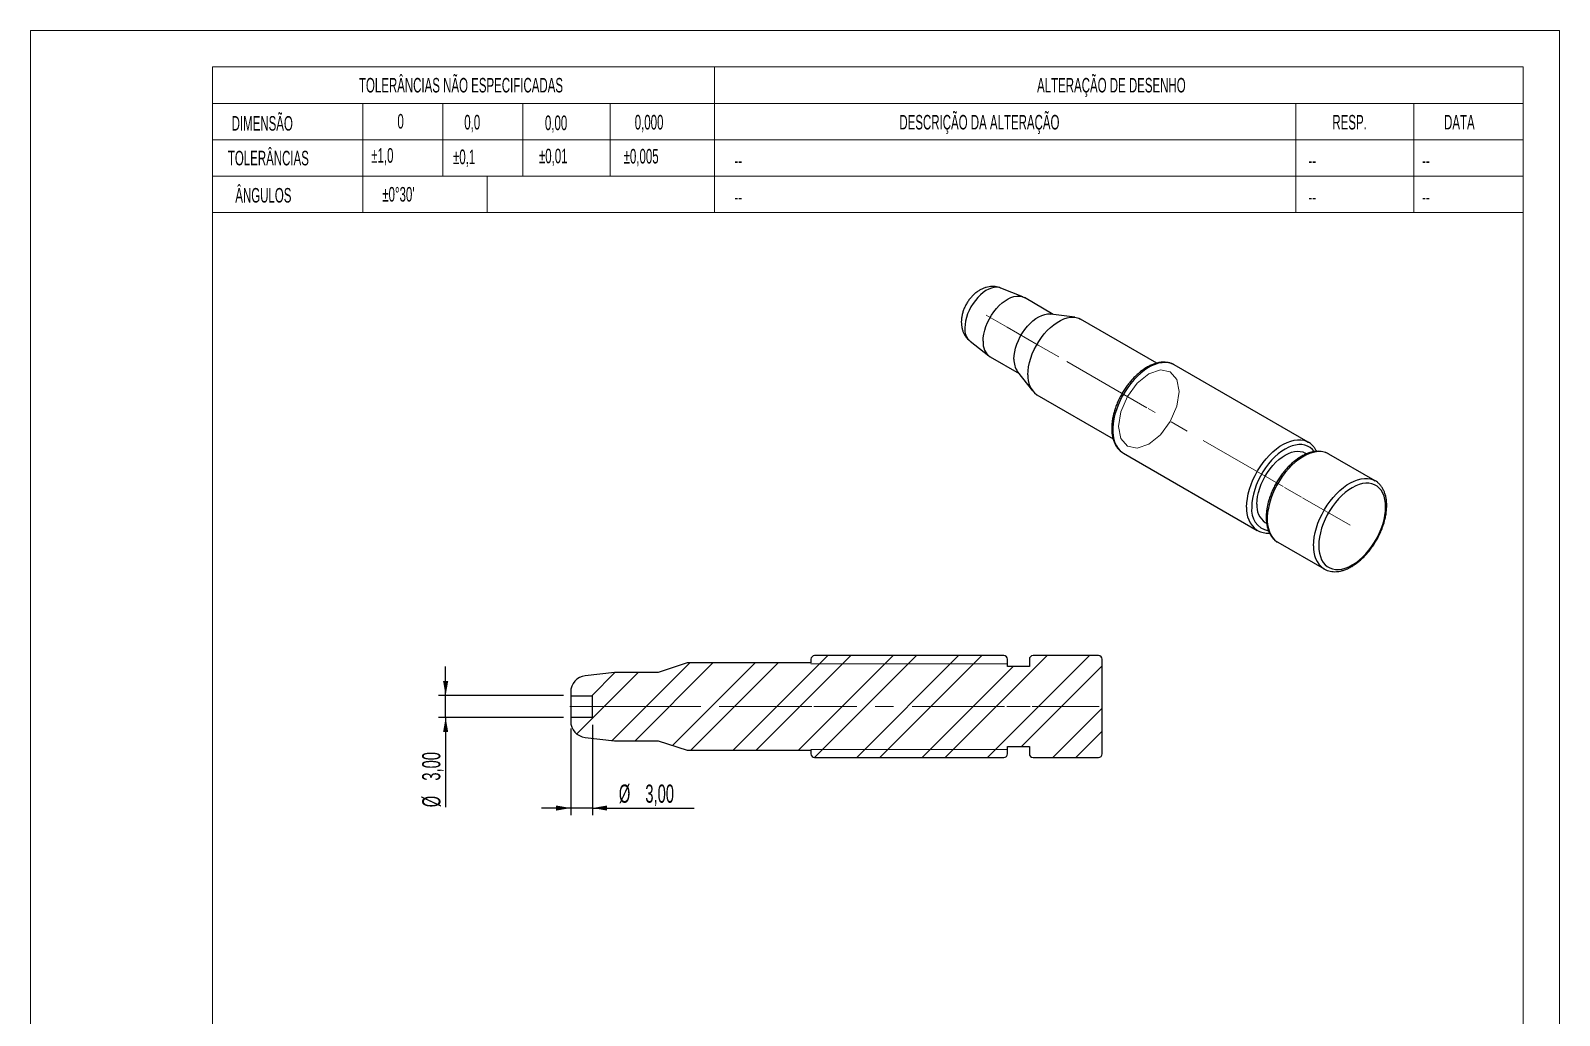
# Model space of a CAD drawing. Header units: millimetres. Extents: x 0 to 210, y 0 to 297.
# Drawn here: x 0 to 210, y 162 to 297.4 of the extents above; entities that cross this region are included whole.
import ezdxf

# ---------------------------------------------------------------- set-up
doc = ezdxf.new("R2010")
doc.units = ezdxf.units.MM
doc.linetypes.add('CENTERX2', pattern=[20.32, 12.7, -2.54, 2.54, -2.54])
doc.layers.add('COTAS', color=7, linetype='Continuous')
doc.styles.add('SLDTEXTSTYLE1', font='TXT', dxfattribs={"width": 0.589474})
doc.styles.add('SLDTEXTSTYLE5', font='TXT', dxfattribs={"width": 0.605})
doc.dimstyles.new('SLDDIMSTYLE2', dxfattribs={"dimtxt": 2.5, "dimasz": 2, "dimexe": 0, "dimexo": 0.0625, "dimtad": 1, "dimrnd": 1e-09, "dimzin": 12, "dimdsep": 46, "dimtxsty": 'SLDTEXTSTYLE5', "dimsah": 1, "dimcen": 0.09, "dimadec": 0, "dimazin": 3, "dimtfac": 1, "dimtdec": 3, "dimtmove": 0, "dimatfit": 0, "dimfxl": 0, "dimfrac": 2, "dimtolj": 1, "dimtzin": 12, "dimarcsym": 0})

# ---------------------------------------------------------------- blocks, each defined once
blk = doc.blocks.new('Bloco2')
at = {"color": 7, "linetype": 'Continuous', "lineweight": 18}
for p, q in [((210.04, 297.06), (0.04, 297.06)), ((0.04, 297.06), (0.04, 0.06)), ((210.04, 0.06), (210.04, 297.06)), ((205.04, 292.06), (25.04, 292.06)), ((25.04, 292.06), (25.04, 5.06)), ((205.04, 5.06), (205.04, 292.06))]:
    blk.add_line(p, q, dxfattribs=at)
blk = doc.blocks.new('_D_15')
at = {"layer": 'COTAS'}
for p, q in [((57.02, 205.98), (57.02, 209.98)), ((73.2, 205.98), (56.02, 205.98)), ((57.02, 202.98), (57.02, 205.98)), ((73.2, 202.98), (56.02, 202.98)), ((57.02, 202.98), (57.02, 190.65))]:
    blk.add_line(p, q, dxfattribs=at)
for points in [[(57.02, 205.98), (57.37, 207.98), (56.67, 207.98)], [(57.02, 202.98), (56.67, 200.98), (57.37, 200.98)]]:
    blk.add_solid(points, dxfattribs=at)
at = {"layer": 'COTAS', "char_height": 2.5, "attachment_point": 1, "rotation": 90, "style": 'SLDTEXTSTYLE5'}
for s, insert in [('3,00', (53.79, 194.3)), ('%%c', (53.8, 190.65))]:
    blk.add_mtext(s, dxfattribs=dict(at, insert=insert))
blk = doc.blocks.new('_D_16')
at = {"layer": 'COTAS'}
for p, q in [((77.2, 201.98), (77.2, 189.54)), ((74.2, 201.48), (74.2, 189.54)), ((74.2, 190.54), (70.2, 190.54)), ((77.2, 190.54), (74.2, 190.54)), ((77.2, 190.54), (91.14, 190.54))]:
    blk.add_line(p, q, dxfattribs=at)
for points in [[(74.2, 190.54), (72.2, 190.89), (72.2, 190.19)], [(77.2, 190.54), (79.2, 190.19), (79.2, 190.89)]]:
    blk.add_solid(points, dxfattribs=at)
at = {"layer": 'COTAS', "char_height": 2.5, "attachment_point": 1, "style": 'SLDTEXTSTYLE5'}
for s, insert in [('%%c', (80.81, 193.77)), ('3,00', (84.45, 193.77))]:
    blk.add_mtext(s, dxfattribs=dict(at, insert=insert))

msp = doc.modelspace()

# ---------------------------------------------------------------- hatches: boundary and pattern name
at = {"layer": 'COTAS', "linetype": 'Continuous', "lineweight": 18}
h = msp.add_hatch(dxfattribs=at)
h.set_pattern_fill('STEEL', color=256, scale=2, style=0)
h.set_pattern_definition([(45, (0, 0), (-4.49013, 4.49013), []), (45, (0, 3.175), (-4.49013, 4.49013), [])])
edge = h.paths.add_edge_path(flags=0)
edge.add_line((74.20005, 206.4746), (74.20005, 205.97736))
edge.add_line((74.20005, 205.97736), (77.20005, 205.97736))
edge.add_line((77.20005, 205.97736), (77.20005, 202.97736))
edge.add_line((77.20005, 202.97736), (74.20005, 202.97736))
edge.add_line((74.20005, 202.97736), (74.20005, 202.48012))
edge.add_arc((76.45005, 202.48012), 2.25, 180, 263.345575)
edge.add_line((76.18932, 200.24528), (80.20005, 199.77736))
edge.add_line((80.20005, 199.77736), (86.20005, 199.77736))
edge.add_line((86.20005, 199.77736), (90.20005, 198.47736))
edge.add_line((90.20005, 198.47736), (107.20005, 198.47736))
edge.add_line((107.20005, 198.47736), (107.20005, 197.97736))
edge.add_arc((107.70005, 197.97736), 0.5, 180, 270)
edge.add_line((107.70005, 197.47736), (133.70005, 197.47736))
edge.add_arc((133.70005, 197.97736), 0.5, 270, 360)
edge.add_line((134.20005, 197.97736), (134.20005, 198.97736))
edge.add_line((134.20005, 198.97736), (137.20005, 198.97736))
edge.add_line((137.20005, 198.97736), (137.20005, 197.97736))
edge.add_arc((137.70005, 197.97736), 0.5, 180, 270)
edge.add_line((137.70005, 197.47736), (146.70005, 197.47736))
edge.add_arc((146.70005, 197.97736), 0.5, 270, 360)
edge.add_line((147.20005, 197.97736), (147.20005, 210.97736))
edge.add_arc((146.70005, 210.97736), 0.5, 360, 450)
edge.add_line((146.70005, 211.47736), (137.70005, 211.47736))
edge.add_arc((137.70005, 210.97736), 0.5, 90, 180)
edge.add_line((137.20005, 210.97736), (137.20005, 209.97736))
edge.add_line((137.20005, 209.97736), (134.20005, 209.97736))
edge.add_line((134.20005, 209.97736), (134.20005, 210.97736))
edge.add_arc((133.70005, 210.97736), 0.5, 360, 450)
edge.add_line((133.70005, 211.47736), (107.70005, 211.47736))
edge.add_arc((107.70005, 210.97736), 0.5, 90, 180)
edge.add_line((107.20005, 210.97736), (107.20005, 210.47736))
edge.add_line((107.20005, 210.47736), (90.20005, 210.47736))
edge.add_line((90.20005, 210.47736), (86.20005, 209.17736))
edge.add_line((86.20005, 209.17736), (80.20005, 209.17736))
edge.add_line((80.20005, 209.17736), (76.18932, 208.70944))
edge.add_arc((76.45005, 206.4746), 2.25, 96.654425, 180)

# ---------------------------------------------------------------- linework, layer by layer
at = {"color": 7, "linetype": 'Continuous', "lineweight": 18}
for p, q in [((205.00794, 292.35543), (25.00794, 292.35543)), ((25.00794, 272.35543), (25.00794, 292.35543)), ((93.95204, 272.35543), (93.95204, 292.35543)), ((205.00794, 292.35543), (205.00794, 272.35543)), ((25.00794, 287.35543), (93.95204, 287.35543)), ((45.63844, 272.35543), (45.63844, 287.35543)), ((56.63844, 277.35543), (56.63844, 287.35543)), ((67.63844, 277.35543), (67.63844, 287.35543)), ((79.63844, 277.35543), (79.63844, 287.35543)), ((93.95204, 287.35543), (205.00794, 287.35543)), ((173.81951, 272.35543), (173.81951, 287.35543)), ((190.00794, 272.35543), (190.00794, 287.35543)), ((25.00794, 282.35543), (93.95204, 282.35543)), ((93.95204, 282.35543), (205.00794, 282.35543)), ((25.00794, 277.35543), (93.95204, 277.35543)), ((62.70264, 277.35543), (62.70264, 272.35543)), ((93.95204, 277.35543), (205.00794, 277.35543)), ((25.00794, 272.35543), (93.95204, 272.35543)), ((93.95204, 272.35543), (205.00794, 272.35543)), ((107.20005, 210.37586), (134.20005, 210.37586)), ((107.20005, 210.37586), (134.20005, 210.37586)), ((107.20005, 198.57886), (134.20005, 198.57886)), ((107.20005, 198.57886), (134.20005, 198.57886))]:
    msp.add_line(p, q, dxfattribs=at)
at = {"color": 7, "linetype": 'Continuous', "lineweight": 25}
for p, q in [((136.31435, 260.7589), (133.2645, 261.98109)), ((140.48517, 258.36964), (136.51626, 260.66084)), ((143.46744, 257.96363), (140.15586, 258.41447)), ((154.70335, 251.66273), (144.23728, 257.70466)), ((129.04719, 254.67571), (131.63076, 252.64579)), ((131.81664, 252.51998), (135.78555, 250.22878)), ((135.58205, 250.49154), (137.62852, 247.84924)), ((175.49638, 240.81384), (157.11161, 251.42714)), ((138.23777, 247.31208), (148.70333, 241.27044)), ((175.49638, 240.81384), (175.52893, 240.79469)), ((150.11217, 239.30246), (168.49695, 228.68915)), ((175.28039, 239.20653), (175.09999, 239.31066)), ((184.68877, 235.50719), (178.32481, 239.18102)), ((184.68877, 235.50719), (184.72132, 235.48804)), ((169.60044, 229.78413), (169.77873, 229.6812)), ((168.49695, 228.68915), (168.43849, 228.72405)), ((171.32538, 227.05634), (177.68934, 223.3825)), ((177.68934, 223.3825), (177.63088, 223.41739)), ((90.20005, 210.47736), (86.20005, 209.17736)), ((107.20005, 210.47736), (90.20005, 210.47736)), ((107.20005, 210.97736), (107.20005, 210.47736)), ((133.70005, 211.47736), (107.70005, 211.47736)), ((134.20005, 209.97736), (134.20005, 210.97736)), ((137.20005, 210.97736), (137.20005, 209.97736)), ((146.70005, 211.47736), (137.70005, 211.47736)), ((147.20005, 197.97736), (147.20005, 210.97736)), ((80.20005, 209.17736), (76.18932, 208.70944)), ((86.20005, 209.17736), (80.20005, 209.17736)), ((137.20005, 209.97736), (134.20005, 209.97736)), ((74.20005, 206.4746), (74.20005, 205.97736)), ((74.20005, 205.97736), (77.20005, 205.97736)), ((74.20005, 205.97736), (74.20005, 202.97736)), ((77.20005, 202.97736), (77.20005, 205.97736)), ((74.20005, 202.97736), (74.20005, 202.48012)), ((77.20005, 202.97736), (74.20005, 202.97736)), ((76.18932, 200.24528), (80.20005, 199.77736)), ((80.20005, 199.77736), (86.20005, 199.77736)), ((86.20005, 199.77736), (90.20005, 198.47736)), ((90.20005, 198.47736), (107.20005, 198.47736)), ((107.20005, 198.47736), (107.20005, 197.97736)), ((107.70005, 197.47736), (133.70005, 197.47736)), ((134.20005, 198.97736), (137.20005, 198.97736)), ((134.20005, 197.97736), (134.20005, 198.97736)), ((137.20005, 198.97736), (137.20005, 197.97736)), ((137.70005, 197.47736), (146.70005, 197.47736))]:
    msp.add_line(p, q, dxfattribs=at)
at = {"color": 8, "linetype": 'Continuous', "lineweight": 25, "flags": 128}
for points in [[(133.2645, 261.98109), (133.04252, 262.05021), (132.7146, 262.09046), (132.36395, 262.06728), (131.99634, 261.98105), (131.61779, 261.83319), (131.23452, 261.62613), (130.85283, 261.36326), (130.47898, 261.04891), (130.11911, 260.68823), (129.77913, 260.28715), (129.46462, 259.85225), (129.18075, 259.39067), (128.93218, 258.91), (128.72299, 258.41812), (128.55661, 257.92311), (128.43578, 257.4331), (128.36247, 256.95614), (128.3379, 256.50006)], [(157.11161, 251.42714), (157.06799, 251.4517), (156.69801, 251.61516), (156.29736, 251.7165), (155.87002, 251.75471), (155.42024, 251.72941), (154.95248, 251.64086), (154.4714, 251.48994), (153.98179, 251.27814), (153.48849, 251.00757), (152.99642, 250.68092), (152.51047, 250.30144), (152.03546, 249.8729), (151.57612, 249.39955), (151.13702, 248.8861), (150.72251, 248.33766), (150.33671, 247.75967), (149.98347, 247.15788), (149.66629, 246.53827), (149.38832, 245.90699), (149.15232, 245.27033), (148.96065, 244.63461), (148.8152, 244.00614), (148.71743, 243.39118), (148.6683, 242.79583), (148.6683, 242.22602), (148.71743, 241.68739), (148.8152, 241.18532), (148.96065, 240.72478), (149.15232, 240.31036), (149.38832, 239.94617), (149.66629, 239.63583), (149.98347, 239.38244), (150.11217, 239.30246)], [(167.04692, 231.89407), (167.07152, 232.47737), (167.14506, 233.08328), (167.26682, 233.70577), (167.43559, 234.33865), (167.64969, 234.97564), (167.90699, 235.61039), (168.20494, 236.23661), (168.54057, 236.84807), (168.91055, 237.4387), (169.3112, 238.00262), (169.73854, 238.53422), (170.18832, 239.02823), (170.65607, 239.47974), (171.13715, 239.88426), (171.62677, 240.23776), (172.12007, 240.53674), (172.61214, 240.77822), (173.09809, 240.95981), (173.5731, 241.0797), (174.03243, 241.13669), (174.47154, 241.13022), (174.88605, 241.06036), (175.27184, 240.9278), (175.49638, 240.81384)], [(176.31898, 239.51545), (176.06862, 239.81366), (175.76586, 240.07062), (175.42567, 240.26707), (175.05179, 240.40085), (174.64832, 240.4705), (174.21966, 240.47526), (173.77052, 240.41506), (173.30582, 240.29059), (172.83065, 240.10318), (172.35022, 239.85491), (171.86978, 239.54849), (171.39462, 239.18727), (170.92992, 238.77522), (170.48078, 238.31685), (170.05212, 237.81717), (169.64864, 237.28168), (169.27476, 236.71622), (168.93458, 236.12701), (168.63182, 235.52049), (168.3698, 234.9033), (168.15139, 234.28222), (167.97898, 233.66404), (167.85446, 233.05554), (167.7792, 232.46339), (167.75402, 231.89407)], [(178.32481, 239.18102), (178.28119, 239.20558), (177.91121, 239.36904), (177.51056, 239.47037), (177.08322, 239.50858), (176.63344, 239.48329), (176.16569, 239.39474), (175.68461, 239.24382), (175.19499, 239.03202), (174.70169, 238.76145), (174.20962, 238.4348), (173.72367, 238.05532), (173.24867, 237.62678), (172.78933, 237.15343), (172.35022, 236.63998), (171.93571, 236.09154), (171.54992, 235.51355), (171.19667, 234.91176), (170.87949, 234.29215), (170.60152, 233.66087), (170.36553, 233.02421), (170.17385, 232.38849), (170.02841, 231.76002), (169.93063, 231.14506), (169.8815, 230.54971), (169.8815, 229.97989), (169.93063, 229.44127), (170.02841, 228.9392), (170.17385, 228.47866), (170.36553, 228.06424), (170.60152, 227.70005), (170.87949, 227.38971), (171.19667, 227.13631), (171.32538, 227.05634)], [(176.2393, 226.58742), (176.2639, 227.17072), (176.33745, 227.77663), (176.45921, 228.39912), (176.62798, 229.032), (176.84208, 229.66899), (177.09938, 230.30374), (177.39733, 230.92996), (177.73296, 231.54142), (178.10294, 232.13205), (178.50359, 232.69596), (178.93092, 233.22757), (179.38071, 233.72158), (179.84846, 234.17309), (180.32954, 234.57761), (180.81916, 234.93111), (181.31245, 235.23009), (181.80452, 235.47157), (182.29047, 235.65316), (182.76548, 235.77305), (183.22482, 235.83004), (183.66393, 235.82357), (184.07844, 235.75371), (184.46423, 235.62115), (184.68877, 235.50719)]]:
    msp.add_lwpolyline(points, dxfattribs=at)
at = {"color": 7, "linetype": 'Continuous', "lineweight": 25, "flags": 128}
for points in [[(130.84305, 254.67185), (130.86824, 255.15801), (130.94343, 255.66588), (131.06747, 256.18776), (131.2385, 256.71575), (131.4539, 257.24184), (131.71043, 257.75805), (132.00419, 258.25656), (132.33072, 258.72982), (132.68509, 259.17064), (133.0619, 259.57235), (133.45547, 259.92886), (133.85981, 260.23476), (134.2688, 260.48542), (134.67623, 260.67703), (135.07594, 260.80669), (135.46187, 260.87244), (135.82815, 260.87327), (136.16925, 260.80919), (136.47999, 260.68115), (136.51626, 260.66084)], [(135.08569, 252.22263), (135.11088, 252.70878), (135.18607, 253.21665), (135.31011, 253.73854), (135.48114, 254.26652), (135.69654, 254.79261), (135.95307, 255.30883), (136.24683, 255.80734), (136.57336, 256.28059), (136.92773, 256.72142), (137.30455, 257.12313), (137.69811, 257.47964), (138.10245, 257.78554), (138.51144, 258.03619), (138.91888, 258.2278), (139.31859, 258.35747), (139.70451, 258.42321), (140.07079, 258.42405), (140.15586, 258.41447)], [(136.99488, 250.05915), (137.01975, 250.60321), (137.09407, 251.1696), (137.21697, 251.75169), (137.387, 252.34266), (137.60218, 252.93556), (137.85998, 253.52346), (138.15738, 254.09945), (138.49089, 254.6568), (138.85661, 255.18895), (139.25023, 255.68968), (139.66716, 256.1531), (140.10249, 256.5738), (140.55114, 256.94684), (141.00783, 257.26783), (141.46721, 257.53303), (141.9239, 257.73932), (142.37255, 257.88428), (142.80788, 257.96621), (143.22481, 257.98415), (143.61844, 257.9379), (143.98415, 257.82798), (144.23728, 257.70466)], [(168.46113, 232.30227), (168.48558, 232.81922), (168.55864, 233.3579), (168.67937, 233.91154), (168.84627, 234.47317), (169.05723, 235.03574), (169.30961, 235.59216), (169.60022, 236.13545), (169.92541, 236.65877), (170.2811, 237.15553), (170.66281, 237.6195), (171.06573, 238.04483), (171.48481, 238.42618), (171.91478, 238.75876), (172.35022, 239.03837), (172.78566, 239.2615), (173.21562, 239.42536), (173.6347, 239.52787), (174.03763, 239.56774), (174.41934, 239.54449), (174.77502, 239.45839), (175.09999, 239.31066)], [(176.94641, 226.58741), (176.97159, 226.04716), (177.04685, 225.5419), (177.17137, 225.07717), (177.34377, 224.65805), (177.56219, 224.28914), (177.82421, 223.97448), (178.12697, 223.71751), (178.46715, 223.52107), (178.84103, 223.38729), (179.24451, 223.31763), (179.67317, 223.31288), (180.1223, 223.37307), (180.587, 223.49755), (181.06217, 223.68495), (181.54261, 223.93323), (182.02304, 224.23965), (182.49821, 224.60087), (182.96291, 225.01292), (183.41205, 225.47129), (183.8407, 225.97096), (184.24418, 226.50646), (184.61806, 227.07191), (184.95824, 227.66113), (185.26101, 228.26765), (185.52303, 228.88483), (185.74144, 229.50591), (185.91385, 230.12409), (186.03836, 230.73259), (186.11362, 231.32475), (186.1388, 231.89407), (186.11362, 232.43432), (186.03836, 232.93958), (185.91385, 233.40432), (185.74144, 233.82344), (185.52303, 234.19235), (185.26101, 234.50701), (184.95824, 234.76397), (184.61806, 234.96042), (184.24418, 235.0942), (183.8407, 235.16385), (183.41205, 235.1686), (182.96291, 235.10841), (182.49821, 234.98393), (182.02304, 234.79653), (181.54261, 234.54826), (181.06217, 234.24183), (180.587, 233.88062), (180.1223, 233.46857), (179.67317, 233.01019), (179.24451, 232.51052), (178.84103, 231.97503), (178.46715, 231.40957), (178.12697, 230.82036), (177.82421, 230.21383), (177.56219, 229.59665), (177.34377, 228.97557), (177.17137, 228.35739), (177.04685, 227.74889), (176.97159, 227.15674), (176.94641, 226.58741)]]:
    msp.add_lwpolyline(points, dxfattribs=at)
at = {"color": 7, "linetype": 'Continuous', "lineweight": 18, "flags": 128}
msp.add_lwpolyline([(149.44102, 242.95701), (149.75851, 241.29715), (150.66264, 240.25655), (152.01577, 239.99364), (153.61189, 240.54843), (155.20801, 241.83648), (156.56114, 243.66168), (157.46527, 245.74617), (157.78276, 247.77259), (157.46527, 249.43245), (156.56114, 250.47305), (155.20801, 250.73596), (153.61189, 250.18117), (152.01577, 248.89312), (150.66264, 247.06792), (149.75851, 244.98344), (149.44102, 242.95701)], dxfattribs=at)
msp.add_lwpolyline([(149.44102, 242.95701), (149.75851, 241.29715), (150.66264, 240.25655), (152.01577, 239.99364), (153.61189, 240.54843), (155.20801, 241.83648), (156.56114, 243.66168), (157.46527, 245.74617), (157.78276, 247.77259), (157.46527, 249.43245), (156.56114, 250.47305), (155.20801, 250.73596), (153.61189, 250.18117), (152.01577, 248.89312), (150.66264, 247.06792), (149.75851, 244.98344), (149.44102, 242.95701)], dxfattribs=at)
at = {"color": 8, "linetype": 'Continuous', "lineweight": 25}
for centre, radius, start, end in [((130.56063, 256.31417), 2.23049, 175.2194574, 227.2714692), ((170.56907, 231.54977), 3.53894, 174.4170493, 232.983982), ((170.59368, 231.4463), 2.87474, 171.0391819, 258.8915821), ((179.76146, 226.24312), 3.53894, 174.4170493, 232.983982)]:
    msp.add_arc(centre, radius, start, end, dxfattribs=at)
at = {"color": 7, "linetype": 'Continuous', "lineweight": 25}
for centre, radius, start, end in [((133.23074, 254.45596), 2.39743, 174.8333975, 233.8544236), ((137.88621, 252.08891), 2.80371, 177.2663288, 214.7318879), ((139.9454, 249.73938), 2.9678, 173.8146945, 234.873127), ((171.14793, 232.00108), 2.70362, 173.6037526, 235.0840686), ((107.70005, 210.97736), 0.5, 90, 180), ((133.70005, 210.97736), 0.5, 0, 90), ((137.70005, 210.97736), 0.5, 90, 180), ((146.70005, 210.97736), 0.5, 0, 90), ((76.45005, 206.4746), 2.25, 96.654425, 180), ((76.45005, 202.48012), 2.25, 180, 263.345575), ((107.70005, 197.97736), 0.5, 180, 270), ((133.70005, 197.97736), 0.5, 270, 0), ((137.70005, 197.97736), 0.5, 180, 270), ((146.70005, 197.97736), 0.5, 270, 0)]:
    msp.add_arc(centre, radius, start, end, dxfattribs=at)
for points, knots in [([(133.25237, 261.98223), (133.13837, 262.02418), (132.89444, 262.11395), (132.50175, 262.18246), (132.08838, 262.20321), (131.67373, 262.16793), (131.26093, 262.07964), (130.85149, 261.9381), (130.44733, 261.74295), (130.0517, 261.49383), (129.6701, 261.19212), (129.31012, 260.84249), (128.9791, 260.45198), (128.68261, 260.02804), (128.42433, 259.57627), (128.20756, 259.10102), (128.03602, 258.60555), (127.91461, 258.09291), (127.85243, 257.5881), (127.84859, 257.1038), (127.89761, 256.65235), (127.99763, 256.22454), (128.14656, 255.82451), (128.34136, 255.45465), (128.58182, 255.12141), (128.81767, 254.86009), (128.98794, 254.73105), (129.0501, 254.68394)], [0, 0, 0, 0, 0.032712505, 0.069991015, 0.10717028, 0.144596582, 0.18264328, 0.221691674, 0.26206761, 0.303918647, 0.347079073, 0.391080464, 0.435286334, 0.479499257, 0.523798408, 0.568419359, 0.613577695, 0.659573703, 0.706573552, 0.748778666, 0.789780742, 0.829448923, 0.867944168, 0.905530987, 0.942472419, 0.97899701, 1, 1, 1, 1]), ([(157.10635, 251.42534), (157.08836, 251.43723), (156.95703, 251.52406), (156.68211, 251.63381), (156.28609, 251.74885), (155.86549, 251.80206), (155.42663, 251.79957), (154.97109, 251.73923), (154.5026, 251.62132), (154.02535, 251.44626), (153.54412, 251.21563), (153.06382, 250.93185), (152.58914, 250.59807), (152.12441, 250.21784), (151.6736, 249.79495), (151.24043, 249.33339), (150.82842, 248.83736), (150.44093, 248.31124), (150.08117, 247.75964), (149.75213, 247.18729), (149.45665, 246.59909), (149.19729, 246.00005), (148.97638, 245.39522), (148.796, 244.78961), (148.65797, 244.18824), (148.56386, 243.59603), (148.51502, 243.01786), (148.51258, 242.45859), (148.55744, 241.92313), (148.65011, 241.41667), (148.79053, 240.94458), (148.97782, 240.51249), (149.20968, 240.12528), (149.4837, 239.78914), (149.78813, 239.50577), (150.01759, 239.36341), (150.12908, 239.29424)], [0, 0, 0, 0, 0.004550999, 0.0332224332, 0.0618791062, 0.0907188347, 0.1199090956, 0.1495256475, 0.1795479657, 0.2098865933, 0.2404270262, 0.2710667682, 0.301726281, 0.3323602069, 0.3629539599, 0.3935053529, 0.4240192569, 0.4545042897, 0.484970964, 0.5154306826, 0.5458951799, 0.5763727029, 0.6068754884, 0.6374157042, 0.6680049491, 0.6986532333, 0.729366938, 0.7601451665, 0.7909737188, 0.8218033526, 0.8525476564, 0.8830890373, 0.913291474, 0.9430457855, 0.9723248278, 1, 1, 1, 1]), ([(178.31956, 239.17922), (178.30157, 239.19111), (178.17023, 239.27794), (177.89531, 239.38769), (177.49929, 239.50273), (177.07869, 239.55593), (176.63983, 239.55345), (176.18429, 239.49311), (175.7158, 239.3752), (175.23855, 239.20014), (174.75732, 238.96951), (174.27702, 238.68573), (173.80234, 238.35195), (173.33762, 237.97171), (172.8868, 237.54883), (172.45363, 237.08727), (172.04163, 236.59123), (171.65413, 236.06512), (171.29437, 235.51351), (170.96533, 234.94117), (170.66985, 234.35297), (170.41049, 233.75393), (170.18959, 233.14909), (170.0092, 232.54349), (169.87117, 231.94212), (169.77706, 231.34991), (169.72822, 230.77174), (169.72579, 230.21246), (169.77064, 229.67701), (169.86331, 229.17055), (170.00373, 228.69846), (170.19103, 228.26637), (170.42288, 227.87916), (170.6969, 227.54302), (171.00133, 227.25965), (171.23079, 227.11729), (171.34229, 227.04812)], [0, 0, 0, 0, 0.004550999, 0.033222433, 0.061879106, 0.09071882, 0.119909093, 0.149525645, 0.179547963, 0.20988659, 0.240427023, 0.271066765, 0.301726274, 0.332360197, 0.362953954, 0.393505347, 0.42401925, 0.454504283, 0.484970957, 0.515430676, 0.545895173, 0.576372696, 0.606875483, 0.637415697, 0.66800494, 0.698653226, 0.729366927, 0.76014516, 0.790973712, 0.821803339, 0.852547651, 0.883089021, 0.913291458, 0.943045769, 0.972324828, 1, 1, 1, 1]), ([(176.6458, 239.54406), (176.63801, 239.56232), (176.5692, 239.72366), (176.39607, 239.98873), (176.12541, 240.32749), (175.83624, 240.5971), (175.62483, 240.72917), (175.53112, 240.78771)], [0, 0, 0, 0, 0.033111975, 0.292579801, 0.548197803, 0.799732928, 1, 1, 1, 1]), ([(177.6263, 223.42854), (177.66672, 223.40133), (177.81991, 223.29821), (178.1183, 223.17492), (178.515, 223.06104), (178.93542, 223.00752), (179.37433, 223.01009), (179.82985, 223.07041), (180.29834, 223.18833), (180.7756, 223.36338), (181.25682, 223.59402), (181.73712, 223.87779), (182.21181, 224.21157), (182.67653, 224.59181), (183.12734, 225.01469), (183.56051, 225.47625), (183.97252, 225.97229), (184.36001, 226.4984), (184.71977, 227.05001), (185.04881, 227.62236), (185.3443, 228.21055), (185.60366, 228.80959), (185.82456, 229.41443), (186.00494, 230.02003), (186.14298, 230.6214), (186.23708, 231.21361), (186.28593, 231.79178), (186.28836, 232.35106), (186.2435, 232.88651), (186.15083, 233.39297), (186.01042, 233.86507), (185.82311, 234.29713), (185.59131, 234.68444), (185.31705, 235.02022), (185.02877, 235.29056), (184.81726, 235.42255), (184.7235, 235.48105)], [0, 0, 0, 0, 0.010263106, 0.038895534, 0.067513221, 0.096313701, 0.125464262, 0.155040522, 0.185021996, 0.21531935, 0.245818234, 0.276416292, 0.307034091, 0.337626338, 0.368178474, 0.398688303, 0.429160694, 0.459604254, 0.49002948, 0.520447759, 0.550870811, 0.581306872, 0.611768161, 0.642266827, 0.672814454, 0.703421046, 0.734092963, 0.764829323, 0.795615935, 0.826403619, 0.857106106, 0.887605926, 0.917767274, 0.947481106, 0.976720332, 1, 1, 1, 1]), ([(168.43391, 228.7352), (168.47433, 228.70799), (168.62753, 228.60487), (168.92588, 228.48139), (169.32274, 228.36837), (169.74074, 228.31185), (170.03093, 228.32136), (170.17596, 228.32611)], [0, 0, 0, 0, 0.082044402, 0.310934668, 0.539707356, 0.769941173, 1, 1, 1, 1])]:
    msp.add_open_spline(points, degree=3, knots=knots, dxfattribs=at)
at = {"layer": 'COTAS', "linetype": 'CENTERX2', "lineweight": 18}
for p, q in [((134.16645, 256.59041), (131.24383, 258.27761)), ((138.40909, 254.14119), (134.16645, 256.59041)), ((141.23752, 252.50837), (138.40909, 254.14119)), ((153.34494, 245.51891), (141.23752, 252.50837)), ((172.08327, 234.7015), (153.52528, 245.4148)), ((174.55814, 233.27279), (172.26361, 234.59739)), ((181.27566, 229.39485), (174.73849, 233.16868)), ((80.20005, 204.47736), (74.10005, 204.47736)), ((86.20005, 204.47736), (80.20005, 204.47736)), ((90.20005, 204.47736), (86.20005, 204.47736)), ((107.30005, 204.47736), (90.20005, 204.47736)), ((133.80005, 204.47736), (107.60005, 204.47736)), ((137.30005, 204.47736), (134.10005, 204.47736)), ((146.80005, 204.47736), (137.60005, 204.47736))]:
    msp.add_line(p, q, dxfattribs=at)

# ---------------------------------------------------------------- block references
at = {"layer": 'COTAS'}
msp.add_blockref('Bloco2', (-0.03214, 0.29629), dxfattribs=at)

# ---------------------------------------------------------------- texts
at = {"color": 7, "linetype": 'Continuous', "lineweight": 0, "char_height": 2, "style": 'SLDTEXTSTYLE1'}
for s, insert, attachment_point in [('TOLERÂNCIAS NÃO ESPECIFICADAS', (59.12671, 290.85024), 2), ('ALTERAÇÃO DE DESENHO', (148.46353, 290.85024), 2), ('DIMENSÃO', (27.62484, 285.60824), 1), ('0', (50.39604, 285.89424), 1), ('0,0', (59.57833, 285.76554), 1), ('0,00', (70.65924, 285.67824), 1), ('0,000', (82.99004, 285.76554), 1), ('DESCRIÇÃO DA ALTERAÇÃO', (119.34442, 285.76554), 1), ('RESP.', (178.81999, 285.76554), 1), ('DATA', (194.16106, 285.76554), 1), ('TOLERÂNCIAS', (27.1079, 280.83414), 1), ('±1,0', (46.79368, 281.20124), 1), ('±0,1', (58.03206, 281.00414), 1), ('±0,01', (69.83784, 281.12434), 1), ('±0,005', (81.46834, 281.09134), 1), ('--', (96.69161, 280.48887), 1), ('--', (175.53743, 280.48887), 1), ('--', (191.14314, 280.48887), 1), ('ÂNGULOS', (28.12974, 275.72876), 1), ("±0°30'", (48.31746, 275.86236), 1), ('--', (96.69161, 275.48887), 1), ('--', (175.53743, 275.48887), 1), ('--', (191.14314, 275.48887), 1)]:
    msp.add_mtext(s, dxfattribs=dict(at, insert=insert, attachment_point=attachment_point))

# ---------------------------------------------------------------- dimensions: what is measured, and where the dimension line sits
at = {"layer": 'COTAS'}
dim = msp.add_linear_dim(base=(57.01937, 205.97736), p1=(74.20005, 202.97736), p2=(74.20005, 205.97736), angle=90, text='%%c<>', dimstyle='SLDDIMSTYLE2', dxfattribs=at)
dim.commit()
dim.dimension.update_dxf_attribs({"geometry": '_D_15', "text_midpoint": (57.01937, 195.81701), "dimtype": 160})
dim = msp.add_linear_dim(base=(74.20005, 190.54442), p1=(77.20005, 202.97736), p2=(74.20005, 202.48012), text='%%c<>', dimstyle='SLDDIMSTYLE2', dxfattribs=at)
dim.commit()
dim.dimension.update_dxf_attribs({"geometry": '_D_16', "text_midpoint": (85.97152, 190.54442), "dimtype": 160})

doc.saveas('drawing.dxf')
